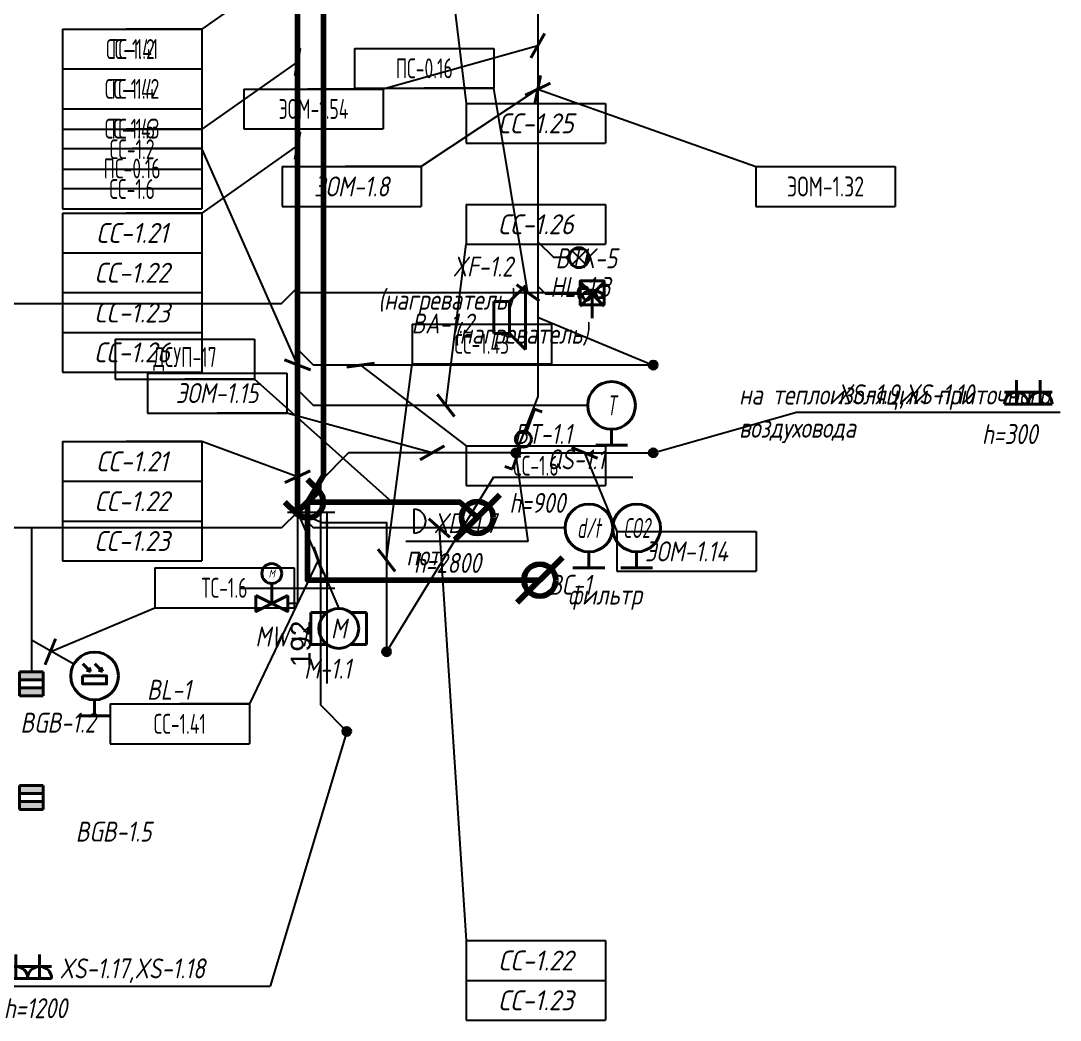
# Model space of a CAD drawing. Header units: millimetres. Extents: x -14566 to 16488, y -7315 to 17206.
# Drawn here: x 6312 to 8924, y 1815 to 4325 of the extents above; entities that cross this region are included whole.
import ezdxf
from ezdxf.enums import TextEntityAlignment as Align

# ---------------------------------------------------------------- set-up
doc = ezdxf.new("R2010")
doc.units = ezdxf.units.MM
doc.linetypes.add('DASHED', pattern=[19.05, 12.7, -6.35])
for name, color, linetype in [('02 Розетки', 7, 'Continuous'), ('03 Стационарное ЭО', 7, 'Continuous'), ('04 Освещение', 7, 'Continuous'), ('05 Слаботочка', 7, 'Continuous'), ('06 Авт-ка климата', 7, 'Continuous'), ('07 Авт-ка общая', 7, 'Continuous'), ('08 Пож. и техн. сигн.', 7, 'Continuous'), ('09 ДСУП', 7, 'Continuous'), ('12 Трассы и коробки 220', 7, 'Continuous'), ('13 Трассы и коробки слаботочки', 7, 'Continuous'), ('14 Лотки', 7, 'Continuous')]:
    doc.layers.add(name, color=color, linetype=linetype)
doc.styles.add('GOST typeA', font='')
doc.styles.get("Standard").update_dxf_attribs({"font": 'arial.ttf'})
doc.styles.add('ГОСТ-ISOCPEUR', font='isocpeui.ttf', dxfattribs={"width": 0.8})
doc.styles.get('GOST typeA').set_extended_font_data('GOST type A')
doc.linetypes.add('220V_LINE', pattern='A,0.2,-0.05,["~220V",Standard,S=0.1,R=0,X=0,Y=-0.05],-0.4,0.1', length=0.75)
doc.dimstyles.new('ISO-25', dxfattribs={"dimtxt": 2.5, "dimasz": 2.5, "dimexe": 1.25, "dimexo": 0.625, "dimtad": 1, "dimtxsty": 'Standard', "dimcen": 2.5, "dimadec": 0, "dimazin": 0, "dimtfac": 1, "dimtmove": 0, "dimatfit": 3, "dimfxl": 1, "dimarcsym": 0})

# ---------------------------------------------------------------- blocks, each defined once
blk = doc.blocks.new('электродвигатель')
at = {"color": 0, "lineweight": -2}
for p, q in [((0, 4), (0, 0)), ((0, 4), (2, 4)), ((5, 4), (7, 4)), ((7, 4), (7, 0)), ((0, 0), (2, 0)), ((5, 0), (7, 0))]:
    blk.add_line(p, q, dxfattribs=at)
blk.add_circle((3.5, 2), 2.5, dxfattribs=at)
at = {"color": 0, "lineweight": -2, "style": 'ГОСТ-ISOCPEUR', "width": 0.8}
blk.add_text('M', height=2.5, rotation=360, dxfattribs=at).set_placement((3.5, 2), align=Align.MIDDLE_CENTER)
blk = doc.blocks.new('датчик CO2')
at = {"color": 0, "lineweight": -2}
for p, q in [((0, 2), (0, 0)), ((-2, 0), (2, 0))]:
    blk.add_line(p, q, dxfattribs=at)
blk.add_circle((0, 5), 3, dxfattribs=at)
at = {"color": 0, "lineweight": -2, "style": 'ГОСТ-ISOCPEUR', "width": 0.6}
blk.add_text('CO2', height=2.5, rotation=360, dxfattribs=at).set_placement((-0.01, 5), align=Align.MIDDLE_CENTER)
blk = doc.blocks.new('датчик температуры')
at = {"color": 0, "lineweight": -2}
for p, q in [((0, 2), (0, 0)), ((-2, 0), (2, 0))]:
    blk.add_line(p, q, dxfattribs=at)
blk.add_circle((0, 5), 3, dxfattribs=at)
at = {"color": 0, "lineweight": -2, "style": 'ГОСТ-ISOCPEUR', "width": 0.6}
blk.add_text('T', height=2.5, rotation=360, dxfattribs=at).set_placement((-0.01, 5), align=Align.MIDDLE_CENTER)
blk = doc.blocks.new('геркон')
at = {"lineweight": -2}
for points in [[(3, 2), (3, 3), (0, 3), (0, 2)], [(3, 0), (3, 1), (0, 1), (0, 0)]]:
    blk.add_hatch(color=0, dxfattribs=at).paths.add_polyline_path(points)
at = {"color": 0, "lineweight": -2}
for p, q in [((0, 0), (0, 3)), ((0, 3), (3, 3)), ((3, 3), (3, 0)), ((0, 2), (3, 2)), ((0, 1), (3, 1)), ((3, 0), (0, 0))]:
    blk.add_line(p, q, dxfattribs=at)
blk = doc.blocks.new('вентиль с электроприводом')
at = {"color": 0, "linetype": 'DASHED', "lineweight": -2}
blk.add_line((0, 2.5), (0, 0), dxfattribs=at)
at = {"color": 0, "lineweight": -2}
for points in [[(-2, 1), (-2, -1), (0, 0), (-2, 1)], [(2, 1), (2, -1), (0, 0), (2, 1)]]:
    blk.add_lwpolyline(points, dxfattribs=at)
blk.add_circle((0, 3.75), 1.25, dxfattribs=at)
at = {"color": 0, "lineweight": -2, "style": 'ГОСТ-ISOCPEUR', "width": 0.8}
blk.add_text('M', height=1, rotation=360, dxfattribs=at).set_placement((0, 3.75), align=Align.MIDDLE_CENTER)
blk = doc.blocks.new('стац. точка')
at = {"color": 0, "lineweight": -2}
for p, q in [((-1.5, 1.5), (1.5, -1.5)), ((1.5, 1.5), (-1.5, -1.5)), ((0, 0), (0, -3))]:
    blk.add_line(p, q, dxfattribs=at)
blk = doc.blocks.new('розетка скрытая трехполюсная')
at = {"color": 0, "lineweight": -2}
for p, q in [((0, 0), (0, 3)), ((-1.5, 1.5), (1.5, 1.5)), ((-1.5, 0), (1.5, 0))]:
    blk.add_line(p, q, dxfattribs=at)
blk.add_arc((0, 0), 1.5, 0, 180, dxfattribs=at)
blk = doc.blocks.new('громкоговоритель')
at = {"color": 0, "lineweight": -2}
for p, q in [((2, 2), (4, 4)), ((4, 4), (4, -4)), ((0, -2), (0, 2)), ((0, 2), (2, 2)), ((2, 2), (2, -2)), ((2, -2), (0, -2)), ((2, -2), (4, -4))]:
    blk.add_line(p, q, dxfattribs=at)
blk = doc.blocks.new('фотоэлемент')
at = {"color": 0, "lineweight": -2}
for p, q in [((-1.48, 6.52), (-0.51, 5.55)), ((-0.51, 5.55), (-1.02, 5.74)), ((-0.51, 5.55), (-0.7, 6.06)), ((0.02, 6.52), (0.99, 5.55)), ((0.99, 5.55), (0.48, 5.74)), ((0.99, 5.55), (0.8, 6.06)), ((0, 2), (0, 0)), ((-2, 0), (2, 0))]:
    blk.add_line(p, q, dxfattribs=at)
blk.add_lwpolyline([(-1.5, 5), (1.5, 5), (1.5, 4), (-1.5, 4)], close=True, dxfattribs=at)
blk.add_circle((0, 5), 3, dxfattribs=at)
blk = doc.blocks.new('*T107')
at = {"layer": '02 Розетки', "color": 0, "lineweight": -2}
for p, q in [((0, 0), (350, 0)), ((0, 0), (0, -100)), ((350, 0), (350, -100)), ((0, -100), (350, -100))]:
    blk.add_line(p, q, dxfattribs=at)
at = {"layer": '02 Розетки', "color": 0, "insert": (175, -50), "char_height": 50, "width": 330, "attachment_point": 5, "style": 'ГОСТ-ISOCPEUR'}
blk.add_mtext('{ЭОМ-1.8}', dxfattribs=at)
blk = doc.blocks.new('*T108')
at = {"layer": '02 Розетки', "color": 0, "lineweight": -2}
for p, q in [((0, 0), (350, 0)), ((0, 0), (0, -100)), ((350, 0), (350, -100)), ((0, -100), (350, -100))]:
    blk.add_line(p, q, dxfattribs=at)
at = {"layer": '02 Розетки', "color": 0, "insert": (175, -50), "char_height": 50, "width": 330, "attachment_point": 5, "style": 'ГОСТ-ISOCPEUR'}
blk.add_mtext('{ЭОМ-1.14}', dxfattribs=at)
blk = doc.blocks.new('коробка коммутационная')
at = {"color": 0}
blk.add_line((0, 3), (0, 0), dxfattribs=at)
blk.add_arc((0, 1.5), 1.5, 270, 90, dxfattribs=at)
blk = doc.blocks.new('*T137')
at = {"layer": '02 Розетки', "color": 0, "lineweight": -2}
for p, q in [((0, 0), (350, 0)), ((0, 0), (0, -100)), ((350, 0), (350, -100)), ((0, -100), (350, -100))]:
    blk.add_line(p, q, dxfattribs=at)
at = {"layer": '02 Розетки', "color": 0, "insert": (175, -50), "char_height": 50, "width": 330, "attachment_point": 5, "style": 'ГОСТ-ISOCPEUR'}
blk.add_mtext('{ЭОМ-1.15}', dxfattribs=at)
blk = doc.blocks.new('*T159')
at = {"layer": '03 Стационарное ЭО', "color": 0, "lineweight": -2}
for p, q in [((0, 0), (350, 0)), ((0, 0), (0, -100)), ((350, 0), (350, -100)), ((0, -100), (350, -100))]:
    blk.add_line(p, q, dxfattribs=at)
at = {"layer": '03 Стационарное ЭО', "color": 0, "insert": (175, -50), "char_height": 50, "width": 330, "attachment_point": 5, "style": 'GOST typeA'}
blk.add_mtext('{\\W0.9;ЭОМ-1.32}', dxfattribs=at)
blk = doc.blocks.new('*T212')
at = {"layer": '04 Освещение', "color": 0, "lineweight": -2}
for p, q in [((0, 0), (350, 0)), ((0, 0), (0, -100)), ((350, 0), (350, -100)), ((0, -100), (350, -100))]:
    blk.add_line(p, q, dxfattribs=at)
at = {"layer": '04 Освещение', "color": 0, "insert": (175, -50), "char_height": 50, "width": 330, "attachment_point": 5, "style": 'GOST typeA'}
blk.add_mtext('{\\W0.8;ЭОМ-1.54}', dxfattribs=at)
blk = doc.blocks.new('датчик температуры и влажности')
at = {"color": 0, "lineweight": -2}
for p, q in [((0, 2), (0, 0)), ((-2, 0), (2, 0))]:
    blk.add_line(p, q, dxfattribs=at)
blk.add_circle((0, 5), 3, dxfattribs=at)
at = {"color": 0, "lineweight": -2, "style": 'ГОСТ-ISOCPEUR', "width": 0.6}
blk.add_text('d/t', height=2.5, rotation=360, dxfattribs=at).set_placement((-0.01, 5), align=Align.MIDDLE_CENTER)
blk = doc.blocks.new('кнопка жалюзи')
at = {"color": 0, "lineweight": -2}
for p, q in [((0.35, 0.94), (1.39, 3.78)), ((1.39, 3.78), (2.34, 3.45)), ((-1.39, -3.78), (-0.35, -0.94)), ((-2.34, -3.45), (-1.39, -3.78))]:
    blk.add_line(p, q, dxfattribs=at)
blk.add_circle((0, 0), 1, dxfattribs=at)
blk = doc.blocks.new('*T251')
at = {"layer": '07 Авт-ка общая', "color": 0, "lineweight": -2}
for p, q in [((0, 0), (350, 0)), ((0, 0), (0, -300)), ((350, 0), (350, -300)), ((0, -100), (350, -100)), ((0, -200), (350, -200)), ((0, -300), (350, -300))]:
    blk.add_line(p, q, dxfattribs=at)
at = {"layer": '07 Авт-ка общая', "color": 0, "char_height": 50, "width": 330, "attachment_point": 5, "style": 'GOST typeA'}
for s, insert in [('{\\W0.8;СС-1.41}', (175, -50)), ('{\\W0.8;СС-1.42}', (175, -150)), ('{\\W0.8;СС-1.43}', (175, -250))]:
    blk.add_mtext(s, dxfattribs=dict(at, insert=insert))
blk = doc.blocks.new('*T253')
at = {"layer": '07 Авт-ка общая', "color": 0, "lineweight": -2}
for p, q in [((0, 0), (350, 0)), ((0, 0), (0, -100)), ((350, 0), (350, -100)), ((0, -100), (350, -100))]:
    blk.add_line(p, q, dxfattribs=at)
at = {"layer": '07 Авт-ка общая', "color": 0, "insert": (175, -50), "char_height": 50, "width": 330, "attachment_point": 5, "style": 'GOST typeA'}
blk.add_mtext('{\\W0.8;СС-1.43}', dxfattribs=at)
blk = doc.blocks.new('*T270')
at = {"layer": '06 Авт-ка климата', "color": 0, "lineweight": -2}
for p, q in [((0, 0), (350, 0)), ((0, 0), (0, -300)), ((350, 0), (350, -300)), ((0, -100), (350, -100)), ((0, -200), (350, -200)), ((0, -300), (350, -300))]:
    blk.add_line(p, q, dxfattribs=at)
at = {"layer": '06 Авт-ка климата', "color": 0, "char_height": 50, "width": 330, "attachment_point": 5, "style": 'ГОСТ-ISOCPEUR'}
for s, insert in [('{\\W0.9;СС-1.21}', (175, -50)), ('{\\W0.9;СС-1.22}', (175, -150)), ('{\\W0.9;СС-1.23}', (175, -250))]:
    blk.add_mtext(s, dxfattribs=dict(at, insert=insert))
blk = doc.blocks.new('*T271')
at = {"layer": '06 Авт-ка климата', "color": 0, "lineweight": -2}
for p, q in [((0, 0), (350, 0)), ((0, 0), (0, -400)), ((350, 0), (350, -400)), ((0, -100), (350, -100)), ((0, -200), (350, -200)), ((0, -300), (350, -300)), ((0, -400), (350, -400))]:
    blk.add_line(p, q, dxfattribs=at)
at = {"layer": '06 Авт-ка климата', "color": 0, "char_height": 50, "width": 330, "attachment_point": 5, "style": 'ГОСТ-ISOCPEUR'}
for s, insert in [('{\\W0.9;СС-1.21}', (175, -50)), ('{\\W0.9;СС-1.22}', (175, -150)), ('{\\W0.9;СС-1.23}', (175, -250)), ('{\\W0.9;СС-1.26}', (175, -350))]:
    blk.add_mtext(s, dxfattribs=dict(at, insert=insert))
blk = doc.blocks.new('*T273')
at = {"layer": '06 Авт-ка климата', "color": 0, "lineweight": -2}
for p, q in [((0, 0), (350, 0)), ((0, 0), (0, -100)), ((350, 0), (350, -100)), ((0, -100), (350, -100))]:
    blk.add_line(p, q, dxfattribs=at)
at = {"layer": '06 Авт-ка климата', "color": 0, "insert": (175, -50), "char_height": 50, "width": 330, "attachment_point": 5, "style": 'ГОСТ-ISOCPEUR'}
blk.add_mtext('{\\W0.9;СС-1.25}', dxfattribs=at)
blk = doc.blocks.new('*T291')
at = {"layer": '06 Авт-ка климата', "color": 0, "lineweight": -2}
for p, q in [((0, 0), (350, 0)), ((0, 0), (0, -200)), ((350, 0), (350, -200)), ((0, -100), (350, -100)), ((0, -200), (350, -200))]:
    blk.add_line(p, q, dxfattribs=at)
at = {"layer": '06 Авт-ка климата', "color": 0, "char_height": 50, "width": 330, "attachment_point": 5, "style": 'ГОСТ-ISOCPEUR'}
for s, insert in [('{\\W0.9;СС-1.22}', (175, -50)), ('{\\W0.9;СС-1.23}', (175, -150))]:
    blk.add_mtext(s, dxfattribs=dict(at, insert=insert))
blk = doc.blocks.new('*T295')
at = {"layer": '06 Авт-ка климата', "color": 0, "lineweight": -2}
for p, q in [((0, 0), (350, 0)), ((0, 0), (0, -100)), ((350, 0), (350, -100)), ((0, -100), (350, -100))]:
    blk.add_line(p, q, dxfattribs=at)
at = {"layer": '06 Авт-ка климата', "color": 0, "insert": (175, -50), "char_height": 50, "width": 330, "attachment_point": 5, "style": 'ГОСТ-ISOCPEUR'}
blk.add_mtext('{\\W0.9;СС-1.26}', dxfattribs=at)
blk = doc.blocks.new('*T325')
at = {"layer": '05 Слаботочка', "color": 0, "lineweight": -2}
for p, q in [((0, 0), (350, 0)), ((0, 0), (0, -200)), ((350, 0), (350, -200)), ((0, -100), (350, -100)), ((0, -200), (350, -200))]:
    blk.add_line(p, q, dxfattribs=at)
at = {"layer": '05 Слаботочка', "color": 0, "char_height": 50, "width": 330, "attachment_point": 5, "style": 'GOST typeA'}
for s, insert in [('{\\W0.8;СС-1.2}', (175, -50)), ('{\\W0.8;СС-1.6}', (175, -150))]:
    blk.add_mtext(s, dxfattribs=dict(at, insert=insert))
blk = doc.blocks.new('*T329')
at = {"layer": '05 Слаботочка', "color": 0, "lineweight": -2}
for p, q in [((0, 0), (350, 0)), ((0, 0), (0, -100)), ((350, 0), (350, -100)), ((0, -100), (350, -100))]:
    blk.add_line(p, q, dxfattribs=at)
at = {"layer": '05 Слаботочка', "color": 0, "insert": (175, -50), "char_height": 50, "width": 330, "attachment_point": 5, "style": 'GOST typeA'}
blk.add_mtext('{\\W0.8;СС-1.6}', dxfattribs=at)
blk = doc.blocks.new('*T385')
at = {"layer": '07 Авт-ка общая', "color": 0, "lineweight": -2}
for p, q in [((0, 0), (350, 0)), ((0, 0), (0, -100)), ((350, 0), (350, -100)), ((0, -100), (350, -100))]:
    blk.add_line(p, q, dxfattribs=at)
at = {"layer": '07 Авт-ка общая', "color": 0, "insert": (175, -50), "char_height": 50, "width": 330, "attachment_point": 5, "style": 'GOST typeA'}
blk.add_mtext('{\\W0.8;СС-1.41}', dxfattribs=at)
blk = doc.blocks.new('*T402')
at = {"layer": '08 Пож. и техн. сигн.', "color": 0, "lineweight": -2}
for p, q in [((0, 0), (350, 0)), ((0, 0), (0, -400)), ((350, 0), (350, -400)), ((0, -100), (350, -100)), ((0, -200), (350, -200)), ((0, -300), (350, -300)), ((0, -400), (350, -400))]:
    blk.add_line(p, q, dxfattribs=at)
at = {"layer": '08 Пож. и техн. сигн.', "color": 0, "char_height": 50, "width": 330, "attachment_point": 5, "style": 'GOST typeA'}
for s, insert in [('{\\W0.8;ТС-1.2}', (175, -50)), ('{\\W0.8;ТС-1.4}', (175, -150)), ('{\\W0.8;ТС-1.6}', (175, -250)), ('{\\W0.8;ПС-0.16}', (175, -350))]:
    blk.add_mtext(s, dxfattribs=dict(at, insert=insert))
blk = doc.blocks.new('*T404')
at = {"layer": '08 Пож. и техн. сигн.', "color": 0, "lineweight": -2}
for p, q in [((0, 0), (350, 0)), ((0, 0), (0, -100)), ((350, 0), (350, -100)), ((0, -100), (350, -100))]:
    blk.add_line(p, q, dxfattribs=at)
at = {"layer": '08 Пож. и техн. сигн.', "color": 0, "insert": (175, -50), "char_height": 50, "width": 330, "attachment_point": 5, "style": 'GOST typeA'}
blk.add_mtext('{\\W0.8;ТС-1.6}', dxfattribs=at)
blk = doc.blocks.new('*D489')
at = {"layer": '14 Лотки', "color": 0, "lineweight": -2}
for p, q in [((6982.4, 3091), (7100.7, 3091)), ((7080.7, 3091), (7080.7, 2660.4)), ((7080.7, 3051), (7080.7, 2939.5)), ((6861.2, 2899.5), (7100.7, 2899.5))]:
    blk.add_line(p, q, dxfattribs=at)
at = {"layer": '14 Лотки', "color": 0}
for points in [[(7087.4, 3051), (7074, 3051), (7080.7, 3091)], [(7074, 2939.5), (7087.4, 2939.5), (7080.7, 2899.5)]]:
    blk.add_solid(points, dxfattribs=at)
at = {"layer": 'Defpoints', "color": 0, "transparency": 16777216}
for p in [(6982.4, 3091), (6861.2, 2899.5), (7080.7, 2899.5)]:
    blk.add_point(p, dxfattribs=at)
at = {"layer": '14 Лотки', "color": 0, "insert": (7015.7, 2760), "char_height": 50, "attachment_point": 5, "rotation": 90}
blk.add_mtext('192', dxfattribs=at)
blk = doc.blocks.new('термокабель')
at = {"color": 0, "lineweight": -2}
blk.add_lwpolyline([(0, -3), (0, 0), (3, 0), (3, -3)], close=True, dxfattribs=at)
at = {"color": 0, "lineweight": -2, "start_tangent": (-0.152057, 0.988372), "end_tangent": (0.951223, -0.308505)}
blk.add_spline([(-0.11, -2.2), (-0.11, -0.88), (0.87, -0.88), (0.87, -2.44), (0.27, -1.84), (0.75, -1.36), (1.53, -1.18), (2.99, -1.99), (2.01, -1.99), (2.01, -1.36), (2.78, -0.58), (3.53, -0.58)], degree=3, dxfattribs=at)
blk = doc.blocks.new('*T505')
at = {"layer": '08 Пож. и техн. сигн.', "color": 0, "lineweight": -2}
for p, q in [((0, 0), (350, 0)), ((0, 0), (0, -100)), ((350, 0), (350, -100)), ((0, -100), (350, -100))]:
    blk.add_line(p, q, dxfattribs=at)
at = {"layer": '08 Пож. и техн. сигн.', "color": 0, "insert": (175, -50), "char_height": 50, "width": 330, "attachment_point": 5, "style": 'GOST typeA'}
blk.add_mtext('{\\W0.8;ПС-0.16}', dxfattribs=at)
blk = doc.blocks.new('зажим')
at = {"layer": '09 ДСУП', "color": 0, "lineweight": -2}
for p, q in [((28.3, 28.3), (0, 56.6)), ((28.3, 28.3), (-28.3, -28.3)), ((-28.3, -28.3), (-56.6, 0))]:
    blk.add_line(p, q, dxfattribs=at)
blk.add_arc((0, 0), 40, 225, 45, dxfattribs=at)
blk = doc.blocks.new('клемма')
at = {"layer": '09 ДСУП', "color": 0, "lineweight": -2}
blk.add_line((56.6, 56.6), (-56.6, -56.6), dxfattribs=at)
blk.add_circle((0, 0), 40, dxfattribs=at)
blk = doc.blocks.new('*T573')
at = {"layer": '09 ДСУП', "color": 0, "lineweight": -2}
for p, q in [((0, 0), (350, 0)), ((0, 0), (0, -100)), ((350, 0), (350, -100)), ((0, -100), (350, -100))]:
    blk.add_line(p, q, dxfattribs=at)
at = {"layer": '09 ДСУП', "color": 0, "insert": (175, -50), "char_height": 50, "width": 330, "attachment_point": 5, "style": 'GOST typeA'}
blk.add_mtext('{\\W0.8;ДСУП-17}', dxfattribs=at)

msp = doc.modelspace()

# ---------------------------------------------------------------- hatches: boundary and pattern name
at = {"layer": '02 Розетки'}
msp.add_hatch(color=256, dxfattribs=at).paths.add_polyline_path([(7121.2, 2540.1, 1), (7141.2, 2540.1, 1)])
at = {"layer": '05 Слаботочка'}
msp.add_hatch(color=256, dxfattribs=at).paths.add_polyline_path([(7891.2, 3460.1, 1), (7911.2, 3460.1, 1)])
at = {"layer": '07 Авт-ка общая'}
msp.add_hatch(color=256, dxfattribs=at).paths.add_polyline_path([(7221.2, 2740.1, 1), (7241.2, 2740.1, 1)])
at = {"layer": '12 Трассы и коробки 220'}
for points in [[(7546, 3239.8, 1), (7566, 3239.8, 1)], [(7891.2, 3239.8, 1), (7911.2, 3239.8, 1)]]:
    msp.add_hatch(color=256, dxfattribs=at).paths.add_polyline_path(points)

# ---------------------------------------------------------------- linework, layer by layer
at = {"layer": '02 Розетки'}
for p, q in [((7901.2, 3239.8), (8261.4, 3342)), ((8261.4, 3342), (8923.7, 3342)), ((7131.2, 2540.1), (6938.9, 1899.7)), ((6249.4, 1899.7), (6938.9, 1899.7))]:
    msp.add_line(p, q, dxfattribs=at)
at = {"layer": '02 Розетки', "linetype": '220V_LINE', "ltscale": 200, "flags": 128}
msp.add_lwpolyline([(7556, 3239.8), (7135.5, 3239.8), (7064.7, 3168.9), (7064.7, 2806.7), (7064.7, 2606.7), (7131.2, 2540.1)], dxfattribs=at)
at = {"layer": '02 Розетки', "lineweight": 40}
msp.add_circle((7131.2, 2540.1), 10, dxfattribs=at)
at = {"layer": '03 Стационарное ЭО', "linetype": '220V_LINE', "ltscale": 200, "flags": 128}
msp.add_lwpolyline([(7747.6, 3638.3), (7631.2, 3638.3), (7611, 3658.4)], dxfattribs=at)
at = {"layer": '04 Освещение', "color": 3}
for p, q in [((7732.3, 3712.4), (7696.9, 3747.8)), ((7696.9, 3712.4), (7732.3, 3747.8))]:
    msp.add_line(p, q, dxfattribs=at)
at = {"layer": '04 Освещение', "linetype": '220V_LINE', "ltscale": 200, "flags": 128}
msp.add_lwpolyline([(7689.6, 3730.1), (7651, 3730.1), (7651, 3730.1), (7611, 3770.1)], dxfattribs=at)
at = {"layer": '04 Освещение', "color": 3, "lineweight": 40}
msp.add_circle((7714.6, 3730.1), 25, dxfattribs=at)
at = {"layer": '05 Слаботочка'}
msp.add_line((7612.8, 3579.6), (7901.2, 3460.1), dxfattribs=at)
for points in [[(4451.2, 3615.1), (6967.4, 3615.1), (6967.4, 3615.1), (7007.4, 3655.1)], [(7901.2, 3460.1), (7047.4, 3460.1), (7007.4, 3500.1)]]:
    msp.add_lwpolyline(points, dxfattribs=at)
at = {"layer": '05 Слаботочка', "lineweight": 40}
msp.add_circle((7901.2, 3460.1), 10, dxfattribs=at)
at = {"layer": '06 Авт-ка климата'}
for points in [[(7736.5, 3358.9), (7047.4, 3358.9), (7007.4, 3398.9)], [(7007.4, 3091), (7007.4, 2861.6), (6982.6, 2861.6)], [(7679.5, 3051), (7047.4, 3051), (7007.4, 3091)]]:
    msp.add_lwpolyline(points, dxfattribs=at)
at = {"layer": '07 Авт-ка общая'}
for q in [(7231.2, 2740.1), (7849.5, 3178.5)]:
    msp.add_line((7499.5, 3178.5), q, dxfattribs=at)
for points in [[(7007.4, 3091), (6967.4, 3051), (5599.2, 3051), (5599.2, 2884.3)], [(7007.4, 3091), (7111, 2848.6)], [(7007.4, 3091), (7069.3, 3064.8), (7231.2, 3064.8), (7231.2, 2740.1)]]:
    msp.add_lwpolyline(points, dxfattribs=at)
at = {"layer": '07 Авт-ка общая', "lineweight": 40}
msp.add_circle((7231.2, 2740.1), 10, dxfattribs=at)
at = {"layer": '08 Пож. и техн. сигн.', "color": 1}
msp.add_line((7717.8, 3641.7), (7007.4, 3641.7), dxfattribs=at)
at = {"layer": '08 Пож. и техн. сигн.'}
msp.add_line((6445.2, 2708.9), (6338.6, 2769.4), dxfattribs=at)
msp.add_lwpolyline([(7007.4, 3091), (6967.4, 3051), (6338.6, 3051), (6338.6, 2689.5)], dxfattribs=at)
at = {"layer": '09 ДСУП', "color": 3, "lineweight": 100}
for points in [[(7102.4, 9550.1), (7072.4, 9473.6), (7072.4, 3182.8), (7032.4, 3116.2)], [(7032.4, 3116.2), (7415, 3116.2), (7459.2, 3077.5)], [(7616.2, 2920.1), (7032.4, 2920.1), (7032.4, 3116.2)]]:
    msp.add_lwpolyline(points, dxfattribs=at)
at = {"layer": '12 Трассы и коробки 220'}
for p, q in [((7586.9, 3018.2), (7556, 3239.8)), ((7279.6, 3018.2), (7586.9, 3018.2))]:
    msp.add_line(p, q, dxfattribs=at)
at = {"layer": '12 Трассы и коробки 220', "linetype": '220V_LINE', "ltscale": 200}
msp.add_line((7556, 3239.8), (7901.2, 3239.8), dxfattribs=at)
at = {"layer": '12 Трассы и коробки 220', "linetype": '220V_LINE', "ltscale": 200, "flags": 128}
msp.add_lwpolyline([(7611, 4640.4), (7611, 3381.4), (7556, 3239.8), (7556, 3239.8)], dxfattribs=at)
at = {"layer": '12 Трассы и коробки 220', "lineweight": 40}
for centre in [(7556, 3239.8), (7901.2, 3239.8)]:
    msp.add_circle(centre, 10, dxfattribs=at)
at = {"layer": '13 Трассы и коробки слаботочки', "lineweight": 100}
msp.add_lwpolyline([(7007.4, 9570.1), (7007.4, 3091)], dxfattribs=at)

# ---------------------------------------------------------------- block references
for name, p in [('*T251', (6416.7, 4304.1)), ('*T402', (6416.7, 4304.1)), ('*T505', (7150.8, 4255.7)), ('*T212', (6872.6, 4153.7)), ('*T273', (7431.3, 4117.4)), ('*T325', (6416.7, 4052.5)), ('*T107', (6968.4, 3958.9)), ('*T159', (8159.1, 3958.9)), ('*T271', (6416.7, 3842.2)), ('*T295', (7431.3, 3863.9)), ('*T253', (7295.1, 3563.4)), ('*T573', (6549.4, 3525.1)), ('*T137', (6630.3, 3439.8)), ('*T270', (6416.7, 3268.3)), ('*T329', (7431.3, 3257.4)), ('*T108', (7809.6, 3042.2)), ('*T404', (6648.7, 2950.7)), ('*T385', (6536.4, 2609)), ('*T291', (7431.3, 2014.5))]:
    msp.add_blockref(name, p)
at = {"layer": '02 Розетки', "color": 1, "lineweight": 40, "xscale": 20, "yscale": 20, "zscale": 20}
for p in [(8813.7, 3362), (8873.7, 3362), (6299.4, 1919.7), (6359.4, 1919.7)]:
    msp.add_blockref('розетка скрытая трехполюсная', p, dxfattribs=at)
at = {"layer": '03 Стационарное ЭО', "color": 5, "lineweight": 40, "xscale": 20, "yscale": 20, "zscale": 20}
msp.add_blockref('стац. точка', (7747.6, 3638.3), dxfattribs=at)
at = {"layer": '05 Слаботочка', "lineweight": 40, "xscale": 20, "yscale": 20, "zscale": 20}
msp.add_blockref('громкоговоритель', (7500.3, 3579.6), dxfattribs=at)
at = {"layer": '06 Авт-ка климата', "lineweight": 40, "xscale": 20, "yscale": 20, "zscale": 20}
for name, p in [('датчик температуры', (7796.5, 3258.9)), ('датчик температуры и влажности', (7739.5, 2951)), ('датчик CO2', (7859.5, 2951))]:
    msp.add_blockref(name, p, dxfattribs=at)
at = {"layer": '06 Авт-ка климата', "color": 2, "lineweight": 40, "xscale": 20, "yscale": 20, "zscale": 20}
msp.add_blockref('вентиль с электроприводом', (6942.6, 2861.6), dxfattribs=at)
at = {"layer": '07 Авт-ка общая', "lineweight": 40, "xscale": 20, "yscale": 20, "zscale": 20}
for name, p in [('кнопка жалюзи', (7574.9, 3274.1)), ('электродвигатель', (7041, 2758.6))]:
    msp.add_blockref(name, p, dxfattribs=at)
at = {"layer": '08 Пож. и техн. сигн.', "color": 1, "lineweight": 40, "xscale": 20, "yscale": 20, "zscale": 20}
msp.add_blockref('термокабель', (7717.8, 3671.7), dxfattribs=at)
at = {"layer": '08 Пож. и техн. сигн.', "lineweight": 40, "xscale": 20, "yscale": 20, "zscale": 20}
for name, p in [('фотоэлемент', (6497.4, 2579.3)), ('геркон', (6308.6, 2629.5)), ('геркон', (6308.6, 2343.9))]:
    msp.add_blockref(name, p, dxfattribs=at)
at = {"layer": '09 ДСУП', "lineweight": 100}
for name, p in [('зажим', (7032.4, 3116.2)), ('клемма', (7459.2, 3077.5)), ('клемма', (7616.2, 2920.1))]:
    msp.add_blockref(name, p, dxfattribs=at)
at = {"layer": '12 Трассы и коробки 220', "xscale": 20, "yscale": 20, "zscale": 20}
msp.add_blockref('коробка коммутационная', (7299.6, 3038.2), dxfattribs=at)

# ---------------------------------------------------------------- texts
at = {"layer": '02 Розетки', "linetype": 'Continuous', "style": 'ГОСТ-ISOCPEUR', "width": 0.8}
msp.add_text('XS-1.9,XS-1.10', height=50, dxfattribs=at).set_placement((8707, 3362), align=Align.RIGHT)
for s, p in [('h=300', (8727, 3261.9)), ('XS-1.17,XS-1.18', (6409.4, 1919.7)), ('h=1200', (6269.4, 1819.6))]:
    msp.add_text(s, height=50, dxfattribs=at).set_placement(p)
at = {"layer": '03 Стационарное ЭО', "color": 7, "linetype": 'Continuous', "insert": (6475.2, 3659.2), "char_height": 50, "attachment_point": 4, "style": 'ГОСТ-ISOCPEUR'}
msp.add_mtext_dynamic_manual_height_columns('{\\pxqr;XF-1.2\\P(нагреватель)}', width=1073.174, gutter_width=1073.2, heights=[446.2], dxfattribs=at)
at = {"layer": '04 Освещение', "linetype": 'Continuous', "style": 'ГОСТ-ISOCPEUR', "width": 0.8}
msp.add_text('HL-1.3', height=50, dxfattribs=at).set_placement((7642.8, 3631.4))
at = {"layer": '05 Слаботочка', "linetype": 'Continuous', "style": 'ГОСТ-ISOCPEUR', "width": 0.8}
msp.add_text('BA-1.2', height=50, dxfattribs=at).set_placement((7450.3, 3539.6), align=Align.RIGHT)
at = {"layer": '06 Авт-ка климата', "linetype": 'Continuous', "style": 'ГОСТ-ISOCPEUR', "width": 0.8}
for s, p in [('BT-1.1', (7696.7, 3262.1)), ('BС-1', (7746, 2883.4)), ('MW-1', (7032.1, 2753.3))]:
    msp.add_text(s, height=50, dxfattribs=at).set_placement(p, align=Align.RIGHT)
at = {"layer": '06 Авт-ка климата', "insert": (8116.8, 3411.1), "char_height": 50, "width": 905.919, "attachment_point": 1, "style": 'ГОСТ-ISOCPEUR'}
msp.add_mtext('{на теплоизоляции приточного воздуховода}', dxfattribs=at)
at = {"layer": '07 Авт-ка общая', "linetype": 'Continuous', "style": 'ГОСТ-ISOCPEUR', "width": 0.8}
for s, p in [('QS-1.1', (7634.4, 3198.5)), ('h=900', (7539.5, 3089))]:
    msp.add_text(s, height=50, dxfattribs=at).set_placement(p)
msp.add_text('M-1.1', height=50, dxfattribs=at).set_placement((7142.1, 2672.5), align=Align.RIGHT)
at = {"layer": '08 Пож. и техн. сигн.', "linetype": 'Continuous', "style": 'ГОСТ-ISOCPEUR', "width": 0.8}
for s, p in [('BTK-5', (7655.6, 3703.5)), ('(нагреватель)', (7399.5, 3513.8))]:
    msp.add_text(s, height=50, dxfattribs=at).set_placement(p)
for s, p in [('BL-1', (6739.5, 2619.6)), ('BGB-1.2', (6499.6, 2536.9)), ('BGB-1.5', (6640.4, 2263.3))]:
    msp.add_text(s, height=50, dxfattribs=at).set_placement(p, align=Align.RIGHT)
at = {"layer": '09 ДСУП', "linetype": 'Continuous', "style": 'ГОСТ-ISOCPEUR', "width": 0.8}
for s, p in [('пот.', (7280.8, 2956.7)), ('фильтр', (7686.8, 2858.6))]:
    msp.add_text(s, height=50, dxfattribs=at).set_placement(p)
at = {"layer": '12 Трассы и коробки 220', "linetype": 'Continuous', "style": 'ГОСТ-ISOCPEUR', "width": 0.8}
for s, p in [('XD-1.7', (7349.6, 3038.2)), ('h=2800', (7299.6, 2938.2))]:
    msp.add_text(s, height=50, dxfattribs=at).set_placement(p)

# ---------------------------------------------------------------- dimensions: what is measured, and where the dimension line sits
at = {"layer": '14 Лотки'}
dim = msp.add_linear_dim(base=(7080.7011028, 2899.4902621), p1=(6982.3997846, 3090.9902621), p2=(6861.2344026, 2899.4902621), angle=90, dimstyle='ISO-25', override={"dimtxt": 50, "dimasz": 40, "dimexe": 20, "dimexo": 0, "dimgap": 40, "dimdec": 0}, dxfattribs=at)
dim.commit()
dim.dimension.update_dxf_attribs({"geometry": '*D489', "text_midpoint": (7015.7011028, 2759.9664526)})

# ---------------------------------------------------------------- leaders
at = {"layer": '02 Розетки'}
for points in [[(7611, 4153.2), (7318.4, 3958.9), (7128.2, 3958.9)], [(7345.8, 3239.8), (6980.3, 3339.8), (6805.3, 3339.8)], [(7728.6, 3239.8), (7809.6, 3042.2), (7984.6, 3042.2)]]:
    msp.add_leader(points, dimstyle='ISO-25', override={"dimasz": 50, "dimgap": 1, "dimtad": 0, "dimldrblk": 'ArchTick'}, dxfattribs=at)
at = {"layer": '03 Стационарное ЭО'}
msp.add_leader([(7611, 4153.2), (8159.1, 3958.9), (8319, 3958.9)], dimstyle='ISO-25', override={"dimasz": 50, "dimgap": 1, "dimtad": 0, "dimldrblk": 'ArchTick'}, dxfattribs=at)
at = {"layer": '04 Освещение'}
msp.add_leader([(7611, 4262.6), (7222.6, 4153.7), (7032.4, 4153.7)], dimstyle='ISO-25', override={"dimasz": 50, "dimgap": 1, "dimtad": 0, "dimldrblk": 'ArchTick'}, dxfattribs=at)
at = {"layer": '05 Слаботочка'}
for points in [[(7007.4, 4221.8), (6766.7, 4052.5), (6576.5, 4052.5)], [(7165.9, 3460.1), (7431.3, 3257.4), (7591.1, 3257.4)]]:
    msp.add_leader(points, dimstyle='ISO-25', override={"dimasz": 50, "dimgap": 1, "dimtad": 0, "dimldrblk": 'ArchTick'}, dxfattribs=at)
at = {"layer": '06 Авт-ка климата'}
for points in [[(7380.1, 4535.4), (7431.3, 4117.4), (7591.1, 4117.4)], [(7007.4, 4011.5), (6766.7, 3842.2), (6576.5, 3842.2)], [(7380.1, 3358.9), (7431.3, 3763.9), (7606.3, 3763.9)], [(7007.4, 3179.8), (6766.7, 3268.3), (6576.5, 3268.3)], [(7363.5, 3051), (7431.3, 2014.5), (7591.1, 2014.5)]]:
    msp.add_leader(points, dimstyle='ISO-25', override={"dimasz": 50, "dimgap": 1, "dimtad": 0, "dimldrblk": 'ArchTick'}, dxfattribs=at)
at = {"layer": '07 Авт-ка общая'}
for points in [[(7007.4, 3460.8), (6766.7, 4004.1), (6591.7, 4004.1)], [(7231.2, 2969.8), (7295.1, 3463.4), (7470.1, 3463.4)], [(7059.2, 2969.8), (6886.4, 2609), (6711.4, 2609)]]:
    msp.add_leader(points, dimstyle='ISO-25', override={"dimasz": 50, "dimgap": 1, "dimtad": 0, "dimldrblk": 'ArchTick'}, dxfattribs=at)
at = {"layer": '08 Пож. и техн. сигн.'}
for points in [[(7007.4, 4473.4), (6766.7, 4304.1), (6576.5, 4304.1)], [(7586.4, 3641.7), (7500.8, 4155.7), (7325.8, 4155.7)], [(6386.2, 2740.1), (6648.7, 2850.7), (6823.7, 2850.7)]]:
    msp.add_leader(points, dimstyle='ISO-25', override={"dimasz": 50, "dimgap": 1, "dimtad": 0, "dimldrblk": 'ArchTick'}, dxfattribs=at)
at = {"layer": '09 ДСУП'}
msp.add_leader([(7244.9, 3116.2), (6899.4, 3425.1), (6724.4, 3425.1)], dimstyle='ISO-25', override={"dimasz": 50, "dimgap": 1, "dimtad": 0, "dimldrblk": 'ArchTick'}, dxfattribs=at)

doc.saveas('drawing.dxf')
